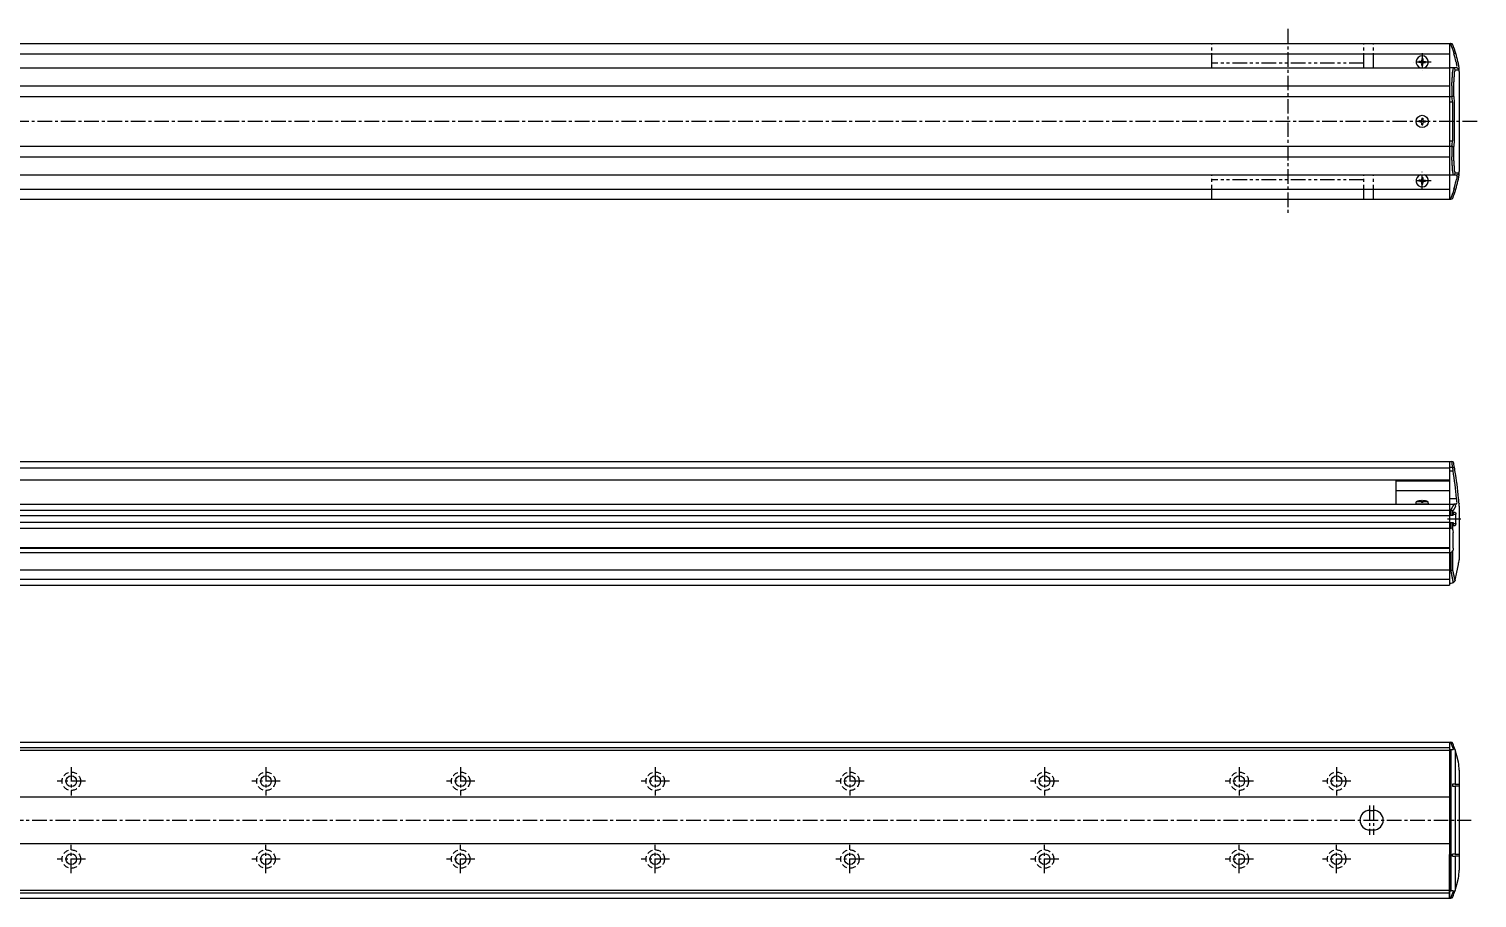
# Model space of a CAD drawing. Extents: x -463 to 983, y 41 to 537.
# Drawn here: x 239 to 983, y 90 to 537 of the extents above; entities that cross this region are included whole.
import ezdxf

# ---------------------------------------------------------------- set-up
doc = ezdxf.new("R2010")
doc.units = 0
for name, pattern in [('CENTER', [12, 7.5, -1.5, 1.5, -1.5]), ('DASHED', [4.5, 3, -1.5]), ('PHANTOM', [15, 7.5, -1.5, 1.5, -1.5, 1.5, -1.5])]:
    doc.linetypes.add(name, pattern=pattern)
doc.layers.get('0').update_dxf_attribs({"linetype": 'CONTINUOUS'})
doc.layers.add('CENTER', color=1, linetype='CENTER')

# ---------------------------------------------------------------- blocks, each defined once
blk = doc.blocks.new('DTL0004')
at = {"color": 0, "linetype": 'CONTINUOUS'}
for p, q in [((-3.15, 0), (-3.04, 1.3)), ((3.15, 0), (-3.15, 0)), ((-0.4, 1.3), (-3.04, 1.3)), ((-0.4, 1.89), (-0.4, 0.9)), ((0.4, 0.9), (-0.4, 0.9)), ((0.4, 1.89), (0.4, 0.9)), ((3.04, 1.3), (0.4, 1.3)), ((3.15, 0), (3.04, 1.3))]:
    blk.add_line(p, q, dxfattribs=at)
for start, end in [(92.87228, 112.35653), (67.64347, 87.12772)]:
    blk.add_arc((0, -6.08), 7.98, start, end, dxfattribs=at)
at = {"color": 0}
blk.add_point((0, 0), dxfattribs=at)
blk.add_point((0, 0), dxfattribs=at)

msp = doc.modelspace()

# ---------------------------------------------------------------- linework, layer by layer
at = {"color": 7, "linetype": 'CONTINUOUS'}
for p, q in [((-263.52, 529.44), (968.48, 529.44)), ((968.48, 529.44), (968.48, 449.44)), ((968.48, 529.44), (969.07, 529.44)), ((969.26, 529.44), (969.07, 529.44)), ((-25.52, 524.24), (968.48, 524.24)), ((954.23, 521.69), (954.23, 520.93)), ((954.23, 521.69), (954.73, 521.69)), ((954.73, 521.69), (954.73, 520.93)), ((970.87, 524.26), (970.73, 524.24)), ((-263.52, 516.94), (968.48, 516.94)), ((-25.52, 516.94), (968.48, 516.94)), ((952.73, 520.19), (952.73, 519.69)), ((953.48, 520.19), (952.73, 520.19)), ((953.48, 519.69), (952.73, 519.69)), ((954.23, 518.19), (954.23, 518.94)), ((954.23, 518.19), (954.73, 518.19)), ((954.73, 518.19), (954.73, 518.94)), ((955.48, 520.19), (956.23, 520.19)), ((955.48, 519.69), (956.23, 519.69)), ((956.23, 520.19), (956.23, 519.69)), ((972.15, 516.94), (968.48, 516.94)), ((971.32, 515.94), (973.15, 515.94)), ((971.87, 519.94), (972.08, 519.2)), ((973.06, 519.16), (972.85, 520.16)), ((973.39, 517.05), (973.38, 517.06)), ((973.48, 515.09), (973.48, 463.79)), ((-263.52, 507.71), (968.48, 507.71)), ((969.66, 507.69), (969.67, 507.69)), ((969.67, 507.69), (969.67, 502.19)), ((970.66, 502.78), (970.66, 507.51)), ((-263.52, 502.17), (968.48, 502.17)), ((968.48, 502.19), (969.56, 502.19)), ((968.48, 499.44), (970, 499.44)), ((969.67, 502.19), (969.56, 502.19)), ((970, 499.44), (970, 479.44)), ((970.98, 479.44), (970.98, 499.44)), ((954.23, 491.19), (954.23, 490.43)), ((954.23, 491.19), (954.73, 491.19)), ((954.73, 491.19), (954.73, 490.43)), ((952.73, 489.69), (952.73, 489.19)), ((953.48, 489.69), (952.73, 489.69)), ((953.48, 489.19), (952.73, 489.19)), ((954.23, 487.69), (954.23, 488.44)), ((954.23, 487.69), (954.73, 487.69)), ((954.73, 487.69), (954.73, 488.44)), ((955.48, 489.69), (956.23, 489.69)), ((955.48, 489.19), (956.23, 489.19)), ((956.23, 489.69), (956.23, 489.19)), ((-263.52, 476.7), (968.48, 476.7)), ((968.48, 479.44), (970, 479.44)), ((968.48, 476.69), (969.56, 476.69)), ((969.56, 476.69), (969.67, 476.68)), ((969.67, 476.68), (969.67, 471.19)), ((-263.52, 471.17), (968.48, 471.17)), ((969.67, 471.19), (969.66, 471.19)), ((970.66, 471.36), (970.66, 476.1)), ((-261.52, 461.94), (970.48, 461.94)), ((-25.52, 461.94), (968.48, 461.94)), ((968.48, 461.94), (972.15, 461.94)), ((973.15, 462.94), (971.32, 462.94)), ((973.38, 461.81), (973.39, 461.82)), ((-25.52, 454.64), (968.48, 454.64)), ((952.73, 459.19), (952.73, 458.69)), ((953.48, 459.19), (952.73, 459.19)), ((953.48, 458.69), (952.73, 458.69)), ((954.23, 460.69), (954.23, 459.93)), ((954.23, 460.69), (954.73, 460.69)), ((954.23, 457.19), (954.23, 457.94)), ((954.23, 457.19), (954.73, 457.19)), ((954.73, 460.69), (954.73, 459.93)), ((954.73, 457.19), (954.73, 457.94)), ((955.48, 459.19), (956.23, 459.19)), ((955.48, 458.69), (956.23, 458.69)), ((956.23, 459.19), (956.23, 458.69)), ((970.87, 454.61), (970.73, 454.63)), ((971.87, 458.94), (972.08, 459.67)), ((972.85, 458.72), (973.06, 459.71)), ((-263.52, 449.44), (968.48, 449.44)), ((968.48, 449.44), (969.07, 449.44)), ((969.07, 449.44), (969.26, 449.44)), ((-25.52, 314.76), (968.48, 314.76)), ((968.48, 314.76), (968.48, 252.26)), ((968.48, 314.76), (968.48, 305.26)), ((968.48, 314.76), (969.66, 314.76)), ((968.48, 314.76), (968.48, 305.26)), ((969.67, 314.76), (969.66, 314.76)), ((-25.52, 311.4), (968.48, 311.4)), ((-25.52, 305.26), (968.48, 305.26)), ((940.98, 305.26), (940.98, 292.76)), ((968.48, 311.87), (970.18, 311.87)), ((968.48, 309.99), (970.33, 309.99)), ((940.98, 304.79), (968.48, 304.79)), ((940.98, 299.8), (968.48, 299.8)), ((-263.52, 292.76), (968.48, 292.76)), ((968.48, 295.76), (972.15, 295.76)), ((968.48, 292.76), (970.73, 292.76)), ((968.48, 292.76), (968.48, 251.26)), ((971.87, 292.76), (970.73, 292.76)), ((970.73, 292.76), (970.87, 292.75)), ((972.08, 292.85), (971.87, 292.76)), ((973.38, 293.08), (973.39, 293.06)), ((973.48, 291.76), (973.48, 264.26)), ((-263.52, 289.76), (968.48, 289.76)), ((-263.52, 287.01), (968.48, 287.01)), ((-263.52, 283.51), (968.48, 283.51)), ((968.48, 289.76), (969.07, 289.76)), ((968.48, 287.16), (970.45, 287.16)), ((968.48, 283.36), (970.45, 283.36)), ((969.07, 289.76), (969.26, 289.74)), ((969.26, 289.74), (969.26, 287.16)), ((969.26, 283.36), (969.26, 280.49)), ((970.2, 287.16), (970.2, 289.18)), ((970.2, 279.69), (970.2, 283.36)), ((971.4, 288.61), (970.45, 288.61)), ((970.45, 288.61), (970.45, 287.16)), ((970.45, 287.61), (971.71, 287.61)), ((970.45, 283.36), (970.45, 281.91)), ((970.45, 282.91), (971.71, 282.91)), ((971.71, 282.91), (971.71, 287.61)), ((-263.52, 280.49), (968.48, 280.49)), ((968.48, 280.49), (969.26, 280.49)), ((970.34, 270.26), (970.34, 278.26)), ((970.45, 281.91), (971.4, 281.91)), ((-263.52, 270.56), (968.48, 270.56)), ((-263.52, 270.26), (968.48, 270.26)), ((-263.52, 268.02), (968.48, 268.02)), ((968.48, 268.02), (969.26, 268.02)), ((969.26, 268.02), (969.26, 258.76)), ((970.2, 259.03), (970.2, 268.83)), ((-263.52, 259.03), (968.48, 259.03)), ((-263.52, 254.26), (968.48, 254.26)), ((968.48, 258.76), (969.21, 258.76)), ((969.26, 258.76), (969.21, 258.76)), ((971.37, 253.79), (971.33, 253.65)), ((-263.52, 251.26), (968.48, 251.26)), ((968.48, 252.26), (969.43, 252.26)), ((-263.52, 170.47), (968.48, 170.47)), ((-263.52, 167.87), (968.48, 167.87)), ((-263.52, 166.47), (968.48, 166.47)), ((968.48, 170.47), (968.48, 90.47)), ((968.48, 170.47), (968.48, 148.02)), ((968.48, 170.47), (969.21, 170.47)), ((968.48, 166.72), (969.43, 166.72)), ((969.21, 170.47), (969.26, 170.47)), ((969.43, 94.23), (969.43, 166.72)), ((971.33, 166.68), (971.37, 166.56)), ((971.37, 166.56), (971.37, 148.97)), ((968.93, 148.97), (968.48, 148.97)), ((968.93, 148.97), (968.93, 111.97)), ((971.37, 148.97), (969.98, 148.97)), ((969.98, 148.97), (969.98, 147.97)), ((971.37, 148.97), (973.31, 148.97)), ((973.31, 148.97), (973.48, 148.92)), ((973.48, 156.12), (973.48, 104.82)), ((-263.52, 142.47), (968.48, 142.47)), ((968.48, 148.02), (968.93, 148.02)), ((969.98, 147.97), (971.37, 147.97)), ((971.37, 147.97), (971.37, 112.97)), ((973.31, 147.97), (971.37, 147.97)), ((973.48, 147.91), (973.31, 147.97)), ((927.48, 135.47), (929.48, 135.47)), ((927.48, 125.47), (929.48, 125.47)), ((-263.52, 118.47), (968.48, 118.47)), ((968.93, 112.93), (968.48, 112.92)), ((968.48, 90.47), (968.48, 112.92)), ((968.93, 111.97), (968.48, 111.97)), ((971.37, 112.97), (969.98, 112.97)), ((969.98, 111.97), (969.98, 112.97)), ((969.98, 111.97), (971.37, 111.97)), ((971.37, 112.97), (973.31, 112.97)), ((971.37, 111.97), (971.37, 94.39)), ((973.31, 111.97), (971.37, 111.97)), ((973.31, 112.97), (973.48, 113.04)), ((973.48, 112.03), (973.31, 111.97)), ((-263.52, 94.47), (968.48, 94.47)), ((-263.52, 93.07), (968.48, 93.07)), ((-263.52, 90.47), (968.48, 90.47)), ((968.48, 94.23), (969.43, 94.23)), ((968.48, 90.47), (969.21, 90.47)), ((969.26, 90.47), (969.21, 90.47)), ((971.37, 94.39), (971.33, 94.27))]:
    msp.add_line(p, q, dxfattribs=at)
at = {"color": 3, "linetype": 'PHANTOM'}
for p, q in [((846.48, 516.94), (846.48, 529.44)), ((924.48, 516.94), (924.48, 529.44)), ((929.48, 516.94), (929.48, 529.44)), ((924.48, 519.44), (846.48, 519.44)), ((846.48, 449.44), (846.48, 461.94)), ((924.48, 449.44), (924.48, 461.94)), ((929.48, 449.44), (929.48, 461.94)), ((924.48, 459.44), (846.48, 459.44))]:
    msp.add_line(p, q, dxfattribs=at)
at = {"color": 7, "linetype": 'CONTINUOUS'}
for points in [[(971.77, 524.26), (971.77, 524.26), (971.75, 524.28), (971.65, 524.34), (971.45, 524.35), (971.18, 524.32), (970.87, 524.26)], [(972.39, 517.74), (972.29, 518.3), (972.08, 519.2)], [(971.77, 454.61), (971.77, 454.61), (971.75, 454.59), (971.65, 454.53), (971.45, 454.52), (971.18, 454.55), (970.87, 454.61)], [(972.39, 461.13), (972.29, 460.57), (972.08, 459.67)], [(970.33, 309.99), (970.3, 310.42), (970.25, 311.04), (970.2, 311.54), (970.18, 311.87)], [(972.08, 292.85), (972.29, 293.25), (972.39, 293.71)], [(971.4, 288.61), (971.41, 288.61), (971.51, 288.54), (971.6, 288.37), (971.67, 288.13), (971.71, 287.83), (971.71, 287.61)], [(971.71, 282.91), (971.71, 282.81), (971.68, 282.49), (971.62, 282.2), (971.53, 282), (971.42, 281.91), (971.4, 281.91)], [(970.2, 279.69), (970.28, 279.2), (970.34, 278.26)], [(970.34, 270.26), (970.32, 269.71), (970.2, 268.83)], [(971.37, 253.79), (972.29, 257.88), (973.06, 261.84)], [(971.33, 166.68), (971.28, 166.78), (971.14, 166.91), (970.88, 166.97), (970.49, 166.9)], [(973.06, 160.2), (972.29, 163.47), (971.37, 166.56)], [(971.37, 94.39), (972.29, 97.48), (973.06, 100.75)], [(970.49, 94.05), (970.7, 93.99), (971, 93.99), (971.23, 94.1), (971.33, 94.27)]]:
    msp.add_lwpolyline(points, dxfattribs=at)
for points in [[(969.66, 507.68, 0), (969.67, 507.75, 0), (969.67, 507.81, 0), (969.68, 507.87, 0), (969.68, 507.93, 0), (969.68, 507.99, 0), (969.69, 508.06, 0), (969.69, 508.12, 0), (969.7, 508.18, 0), (969.7, 508.24, 0), (969.7, 508.3, 0), (969.71, 508.37, 0), (969.71, 508.43, 0), (969.72, 508.49, 0), (969.72, 508.55, 0), (969.73, 508.61, 0), (969.73, 508.68, 0), (969.73, 508.74, 0), (969.74, 508.8, 0), (969.74, 508.86, 0), (969.75, 508.92, 0), (969.75, 508.99, 0), (969.75, 509.05, 0), (969.76, 509.11, 0), (969.76, 509.17, 0), (969.77, 509.23, 0), (969.77, 509.29, 0), (969.77, 509.36, 0), (969.78, 509.42, 0), (969.78, 509.48, 0), (969.79, 509.54, 0), (969.79, 509.6, 0), (969.8, 509.67, 0), (969.8, 509.73, 0), (969.8, 509.79, 0), (969.81, 509.85, 0), (969.81, 509.91, 0), (969.82, 509.98, 0), (969.82, 510.04, 0), (969.82, 510.1, 0), (969.83, 510.16, 0), (969.83, 510.22, 0), (969.84, 510.29, 0), (969.84, 510.35, 0), (969.84, 510.41, 0), (969.85, 510.47, 0), (969.85, 510.53, 0), (969.86, 510.6, 0), (969.86, 510.66, 0), (969.86, 510.72, 0), (969.87, 510.78, 0), (969.87, 510.84, 0), (969.88, 510.91, 0), (969.88, 510.97, 0), (969.88, 511.03, 0), (969.89, 511.09, 0), (969.89, 511.15, 0), (969.9, 511.22, 0), (969.9, 511.28, 0), (969.9, 511.34, 0), (969.91, 511.4, 0), (969.91, 511.46, 0), (969.92, 511.53, 0), (969.92, 511.59, 0), (969.92, 511.65, 0), (969.93, 511.71, 0), (969.93, 511.77, 0), (969.94, 511.84, 0), (969.94, 511.9, 0), (969.94, 511.96, 0), (969.95, 512.02, 0), (969.95, 512.08, 0), (969.96, 512.15, 0), (969.96, 512.21, 0), (969.96, 512.27, 0), (969.97, 512.33, 0), (969.97, 512.39, 0), (969.98, 512.46, 0), (969.98, 512.52, 0), (969.98, 512.58, 0), (969.99, 512.64, 0), (969.99, 512.7, 0), (970, 512.77, 0), (970, 512.83, 0), (970, 512.89, 0), (970.01, 512.95, 0), (970.01, 513.01, 0), (970.02, 513.08, 0), (970.02, 513.14, 0), (970.02, 513.2, 0), (970.03, 513.26, 0), (970.03, 513.32, 0), (970.04, 513.39, 0), (970.04, 513.45, 0), (970.04, 513.51, 0), (970.05, 513.57, 0), (970.05, 513.63, 0), (970.06, 513.7, 0), (970.06, 513.76, 0), (970.06, 513.82, 0), (970.07, 513.88, 0), (970.07, 513.94, 0), (970.07, 514.01, 0), (970.08, 514.07, 0), (970.08, 514.13, 0), (970.09, 514.19, 0), (970.09, 514.25, 0), (970.09, 514.32, 0), (970.1, 514.38, 0), (970.1, 514.44, 0), (970.11, 514.5, 0), (970.11, 514.56, 0), (970.11, 514.63, 0), (970.12, 514.69, 0), (970.12, 514.75, 0), (970.13, 514.81, 0), (970.13, 514.87, 0), (970.13, 514.94, 0), (970.14, 515, 0), (970.14, 515.06, 0), (970.14, 515.12, 0), (970.15, 515.18, 0), (970.15, 515.25, 0), (970.16, 515.31, 0), (970.16, 515.37, 0), (970.16, 515.43, 0), (970.17, 515.49, 0), (970.17, 515.56, 0), (970.18, 515.62, 0)], [(970.66, 507.51, 0), (970.66, 507.57, 0), (970.67, 507.63, 0), (970.67, 507.69, 0), (970.67, 507.75, 0), (970.68, 507.81, 0), (970.68, 507.87, 0), (970.69, 507.93, 0), (970.69, 507.99, 0), (970.69, 508.05, 0), (970.7, 508.11, 0), (970.7, 508.18, 0), (970.71, 508.24, 0), (970.71, 508.3, 0), (970.72, 508.36, 0), (970.72, 508.42, 0), (970.72, 508.48, 0), (970.73, 508.54, 0), (970.73, 508.6, 0), (970.74, 508.66, 0), (970.74, 508.72, 0), (970.74, 508.78, 0), (970.75, 508.84, 0), (970.75, 508.9, 0), (970.76, 508.96, 0), (970.76, 509.02, 0), (970.76, 509.08, 0), (970.77, 509.15, 0), (970.77, 509.21, 0), (970.78, 509.27, 0), (970.78, 509.33, 0), (970.78, 509.39, 0), (970.79, 509.45, 0), (970.79, 509.51, 0), (970.8, 509.57, 0), (970.8, 509.63, 0), (970.8, 509.69, 0), (970.81, 509.75, 0), (970.81, 509.81, 0), (970.82, 509.87, 0), (970.82, 509.93, 0), (970.82, 509.99, 0), (970.83, 510.06, 0), (970.83, 510.12, 0), (970.84, 510.18, 0), (970.84, 510.24, 0), (970.84, 510.3, 0), (970.85, 510.36, 0), (970.85, 510.42, 0), (970.86, 510.48, 0), (970.86, 510.54, 0), (970.86, 510.6, 0), (970.87, 510.66, 0), (970.87, 510.72, 0), (970.88, 510.78, 0), (970.88, 510.84, 0), (970.88, 510.9, 0), (970.89, 510.97, 0), (970.89, 511.03, 0), (970.9, 511.09, 0), (970.9, 511.15, 0), (970.9, 511.21, 0), (970.91, 511.27, 0), (970.91, 511.33, 0), (970.91, 511.39, 0), (970.92, 511.45, 0), (970.92, 511.51, 0), (970.93, 511.57, 0), (970.93, 511.63, 0), (970.93, 511.69, 0), (970.94, 511.75, 0), (970.94, 511.82, 0), (970.95, 511.88, 0), (970.95, 511.94, 0), (970.95, 512, 0), (970.96, 512.06, 0), (970.96, 512.12, 0), (970.97, 512.18, 0), (970.97, 512.24, 0), (970.97, 512.3, 0), (970.98, 512.36, 0), (970.98, 512.42, 0), (970.99, 512.48, 0), (970.99, 512.54, 0), (970.99, 512.6, 0), (971, 512.67, 0), (971, 512.73, 0), (971, 512.79, 0), (971.01, 512.85, 0), (971.01, 512.91, 0), (971.02, 512.97, 0), (971.02, 513.03, 0), (971.02, 513.09, 0), (971.03, 513.15, 0), (971.03, 513.21, 0), (971.04, 513.27, 0), (971.04, 513.33, 0), (971.04, 513.39, 0), (971.05, 513.45, 0), (971.05, 513.52, 0), (971.05, 513.58, 0), (971.06, 513.64, 0), (971.06, 513.7, 0), (971.07, 513.76, 0), (971.07, 513.82, 0), (971.07, 513.88, 0), (971.08, 513.94, 0), (971.08, 514, 0), (971.09, 514.06, 0), (971.09, 514.12, 0), (971.09, 514.18, 0), (971.1, 514.24, 0), (971.1, 514.3, 0), (971.1, 514.37, 0), (971.11, 514.43, 0), (971.11, 514.49, 0), (971.12, 514.55, 0), (971.12, 514.61, 0), (971.12, 514.67, 0), (971.13, 514.73, 0), (971.13, 514.79, 0), (971.13, 514.85, 0), (971.14, 514.91, 0), (971.14, 514.97, 0), (971.15, 515.03, 0), (971.15, 515.09, 0), (971.15, 515.16, 0), (971.16, 515.22, 0), (971.16, 515.28, 0)], [(970.18, 463.25, 0), (970.17, 463.31, 0), (970.17, 463.38, 0), (970.16, 463.44, 0), (970.16, 463.5, 0), (970.16, 463.56, 0), (970.15, 463.62, 0), (970.15, 463.69, 0), (970.14, 463.75, 0), (970.14, 463.81, 0), (970.14, 463.87, 0), (970.13, 463.93, 0), (970.13, 464, 0), (970.13, 464.06, 0), (970.12, 464.12, 0), (970.12, 464.18, 0), (970.11, 464.24, 0), (970.11, 464.31, 0), (970.11, 464.37, 0), (970.1, 464.43, 0), (970.1, 464.49, 0), (970.09, 464.55, 0), (970.09, 464.62, 0), (970.09, 464.68, 0), (970.08, 464.74, 0), (970.08, 464.8, 0), (970.07, 464.86, 0), (970.07, 464.93, 0), (970.07, 464.99, 0), (970.06, 465.05, 0), (970.06, 465.11, 0), (970.06, 465.17, 0), (970.05, 465.24, 0), (970.05, 465.3, 0), (970.04, 465.36, 0), (970.04, 465.42, 0), (970.04, 465.48, 0), (970.03, 465.55, 0), (970.03, 465.61, 0), (970.02, 465.67, 0), (970.02, 465.73, 0), (970.02, 465.79, 0), (970.01, 465.86, 0), (970.01, 465.92, 0), (970, 465.98, 0), (970, 466.04, 0), (970, 466.1, 0), (969.99, 466.17, 0), (969.99, 466.23, 0), (969.98, 466.29, 0), (969.98, 466.35, 0), (969.98, 466.41, 0), (969.97, 466.48, 0), (969.97, 466.54, 0), (969.96, 466.6, 0), (969.96, 466.66, 0), (969.96, 466.72, 0), (969.95, 466.79, 0), (969.95, 466.85, 0), (969.94, 466.91, 0), (969.94, 466.97, 0), (969.94, 467.03, 0), (969.93, 467.1, 0), (969.93, 467.16, 0), (969.92, 467.22, 0), (969.92, 467.28, 0), (969.92, 467.34, 0), (969.91, 467.41, 0), (969.91, 467.47, 0), (969.9, 467.53, 0), (969.9, 467.59, 0), (969.9, 467.65, 0), (969.89, 467.72, 0), (969.89, 467.78, 0), (969.88, 467.84, 0), (969.88, 467.9, 0), (969.88, 467.96, 0), (969.87, 468.03, 0), (969.87, 468.09, 0), (969.86, 468.15, 0), (969.86, 468.21, 0), (969.86, 468.27, 0), (969.85, 468.34, 0), (969.85, 468.4, 0), (969.84, 468.46, 0), (969.84, 468.52, 0), (969.84, 468.58, 0), (969.83, 468.65, 0), (969.83, 468.71, 0), (969.82, 468.77, 0), (969.82, 468.83, 0), (969.82, 468.89, 0), (969.81, 468.96, 0), (969.81, 469.02, 0), (969.8, 469.08, 0), (969.8, 469.14, 0), (969.8, 469.2, 0), (969.79, 469.27, 0), (969.79, 469.33, 0), (969.78, 469.39, 0), (969.78, 469.45, 0), (969.77, 469.51, 0), (969.77, 469.58, 0), (969.77, 469.64, 0), (969.76, 469.7, 0), (969.76, 469.76, 0), (969.75, 469.82, 0), (969.75, 469.88, 0), (969.75, 469.95, 0), (969.74, 470.01, 0), (969.74, 470.07, 0), (969.73, 470.13, 0), (969.73, 470.19, 0), (969.73, 470.26, 0), (969.72, 470.32, 0), (969.72, 470.38, 0), (969.71, 470.44, 0), (969.71, 470.5, 0), (969.7, 470.57, 0), (969.7, 470.63, 0), (969.7, 470.69, 0), (969.69, 470.75, 0), (969.69, 470.81, 0), (969.68, 470.88, 0), (969.68, 470.94, 0), (969.68, 471, 0), (969.67, 471.06, 0), (969.67, 471.12, 0), (969.66, 471.18, 0)], [(971.16, 463.59, 0), (971.16, 463.65, 0), (971.15, 463.71, 0), (971.15, 463.78, 0), (971.15, 463.84, 0), (971.14, 463.9, 0), (971.14, 463.96, 0), (971.13, 464.02, 0), (971.13, 464.08, 0), (971.13, 464.14, 0), (971.12, 464.2, 0), (971.12, 464.26, 0), (971.12, 464.32, 0), (971.11, 464.38, 0), (971.11, 464.44, 0), (971.1, 464.5, 0), (971.1, 464.57, 0), (971.1, 464.63, 0), (971.09, 464.69, 0), (971.09, 464.75, 0), (971.09, 464.81, 0), (971.08, 464.87, 0), (971.08, 464.93, 0), (971.07, 464.99, 0), (971.07, 465.05, 0), (971.07, 465.11, 0), (971.06, 465.17, 0), (971.06, 465.23, 0), (971.05, 465.29, 0), (971.05, 465.35, 0), (971.05, 465.42, 0), (971.04, 465.48, 0), (971.04, 465.54, 0), (971.04, 465.6, 0), (971.03, 465.66, 0), (971.03, 465.72, 0), (971.02, 465.78, 0), (971.02, 465.84, 0), (971.02, 465.9, 0), (971.01, 465.96, 0), (971.01, 466.02, 0), (971, 466.08, 0), (971, 466.14, 0), (971, 466.2, 0), (970.99, 466.27, 0), (970.99, 466.33, 0), (970.99, 466.39, 0), (970.98, 466.45, 0), (970.98, 466.51, 0), (970.97, 466.57, 0), (970.97, 466.63, 0), (970.97, 466.69, 0), (970.96, 466.75, 0), (970.96, 466.81, 0), (970.95, 466.87, 0), (970.95, 466.93, 0), (970.95, 466.99, 0), (970.94, 467.05, 0), (970.94, 467.12, 0), (970.93, 467.18, 0), (970.93, 467.24, 0), (970.93, 467.3, 0), (970.92, 467.36, 0), (970.92, 467.42, 0), (970.91, 467.48, 0), (970.91, 467.54, 0), (970.91, 467.6, 0), (970.9, 467.66, 0), (970.9, 467.72, 0), (970.9, 467.78, 0), (970.89, 467.84, 0), (970.89, 467.9, 0), (970.88, 467.97, 0), (970.88, 468.03, 0), (970.88, 468.09, 0), (970.87, 468.15, 0), (970.87, 468.21, 0), (970.86, 468.27, 0), (970.86, 468.33, 0), (970.86, 468.39, 0), (970.85, 468.45, 0), (970.85, 468.51, 0), (970.84, 468.57, 0), (970.84, 468.63, 0), (970.84, 468.69, 0), (970.83, 468.75, 0), (970.83, 468.81, 0), (970.82, 468.88, 0), (970.82, 468.94, 0), (970.82, 469, 0), (970.81, 469.06, 0), (970.81, 469.12, 0), (970.8, 469.18, 0), (970.8, 469.24, 0), (970.8, 469.3, 0), (970.79, 469.36, 0), (970.79, 469.42, 0), (970.78, 469.48, 0), (970.78, 469.54, 0), (970.78, 469.6, 0), (970.77, 469.66, 0), (970.77, 469.72, 0), (970.76, 469.78, 0), (970.76, 469.85, 0), (970.76, 469.91, 0), (970.75, 469.97, 0), (970.75, 470.03, 0), (970.74, 470.09, 0), (970.74, 470.15, 0), (970.74, 470.21, 0), (970.73, 470.27, 0), (970.73, 470.33, 0), (970.72, 470.39, 0), (970.72, 470.45, 0), (970.72, 470.51, 0), (970.71, 470.57, 0), (970.71, 470.63, 0), (970.7, 470.69, 0), (970.7, 470.76, 0), (970.69, 470.82, 0), (970.69, 470.88, 0), (970.69, 470.94, 0), (970.68, 471, 0), (970.68, 471.06, 0), (970.67, 471.12, 0), (970.67, 471.18, 0), (970.67, 471.24, 0), (970.66, 471.3, 0), (970.66, 471.36, 0)], [(969.07, 289.76, 0), (969.08, 289.78, 0), (969.1, 289.8, 0), (969.11, 289.83, 0), (969.13, 289.85, 0), (969.15, 289.87, 0), (969.16, 289.9, 0), (969.18, 289.92, 0), (969.19, 289.94, 0), (969.21, 289.96, 0), (969.22, 289.99, 0), (969.24, 290.01, 0), (969.26, 290.03, 0), (969.27, 290.06, 0), (969.29, 290.08, 0), (969.3, 290.1, 0), (969.32, 290.13, 0), (969.33, 290.15, 0), (969.35, 290.17, 0), (969.36, 290.19, 0), (969.38, 290.22, 0), (969.4, 290.24, 0), (969.41, 290.26, 0), (969.43, 290.29, 0), (969.44, 290.31, 0), (969.46, 290.33, 0), (969.47, 290.36, 0), (969.49, 290.38, 0), (969.5, 290.4, 0), (969.52, 290.43, 0), (969.53, 290.45, 0), (969.55, 290.47, 0), (969.56, 290.5, 0), (969.58, 290.52, 0), (969.59, 290.54, 0), (969.61, 290.57, 0), (969.62, 290.59, 0), (969.64, 290.61, 0), (969.65, 290.63, 0), (969.67, 290.66, 0), (969.68, 290.68, 0), (969.7, 290.7, 0), (969.71, 290.73, 0), (969.73, 290.75, 0), (969.74, 290.77, 0), (969.76, 290.8, 0), (969.77, 290.82, 0), (969.79, 290.84, 0), (969.8, 290.87, 0), (969.81, 290.89, 0), (969.83, 290.91, 0), (969.84, 290.94, 0), (969.86, 290.96, 0), (969.87, 290.98, 0), (969.89, 291.01, 0), (969.9, 291.03, 0), (969.92, 291.05, 0), (969.93, 291.08, 0), (969.94, 291.1, 0), (969.96, 291.12, 0), (969.97, 291.15, 0), (969.99, 291.17, 0), (970, 291.19, 0), (970.02, 291.22, 0), (970.03, 291.24, 0), (970.04, 291.26, 0), (970.06, 291.29, 0), (970.07, 291.31, 0), (970.09, 291.33, 0), (970.1, 291.36, 0), (970.11, 291.38, 0), (970.13, 291.4, 0), (970.14, 291.43, 0), (970.16, 291.45, 0), (970.17, 291.47, 0), (970.18, 291.5, 0), (970.2, 291.52, 0), (970.21, 291.54, 0), (970.22, 291.57, 0), (970.24, 291.59, 0), (970.25, 291.61, 0), (970.27, 291.64, 0), (970.28, 291.66, 0), (970.29, 291.69, 0), (970.31, 291.71, 0), (970.32, 291.73, 0), (970.33, 291.76, 0), (970.35, 291.78, 0), (970.36, 291.8, 0), (970.37, 291.83, 0), (970.39, 291.85, 0), (970.4, 291.87, 0), (970.41, 291.9, 0), (970.43, 291.92, 0), (970.44, 291.94, 0), (970.45, 291.97, 0), (970.47, 291.99, 0), (970.48, 292.01, 0), (970.49, 292.04, 0), (970.51, 292.06, 0), (970.52, 292.08, 0), (970.53, 292.11, 0), (970.54, 292.13, 0), (970.56, 292.16, 0), (970.57, 292.18, 0), (970.58, 292.2, 0), (970.6, 292.23, 0), (970.61, 292.25, 0), (970.62, 292.27, 0), (970.64, 292.3, 0), (970.65, 292.32, 0), (970.66, 292.34, 0), (970.67, 292.37, 0), (970.69, 292.39, 0), (970.7, 292.42, 0), (970.71, 292.44, 0), (970.72, 292.46, 0), (970.74, 292.49, 0), (970.75, 292.51, 0), (970.76, 292.53, 0), (970.77, 292.56, 0), (970.79, 292.58, 0), (970.8, 292.6, 0), (970.81, 292.63, 0), (970.82, 292.65, 0), (970.84, 292.68, 0), (970.85, 292.7, 0), (970.86, 292.72, 0), (970.87, 292.75, 0)], [(970.2, 289.18, 0), (970.21, 289.2, 0), (970.22, 289.22, 0), (970.24, 289.24, 0), (970.25, 289.26, 0), (970.26, 289.28, 0), (970.28, 289.3, 0), (970.29, 289.32, 0), (970.3, 289.34, 0), (970.32, 289.36, 0), (970.33, 289.38, 0), (970.35, 289.4, 0), (970.36, 289.42, 0), (970.37, 289.44, 0), (970.39, 289.46, 0), (970.4, 289.48, 0), (970.41, 289.5, 0), (970.43, 289.52, 0), (970.44, 289.54, 0), (970.45, 289.56, 0), (970.47, 289.58, 0), (970.48, 289.6, 0), (970.49, 289.62, 0), (970.5, 289.64, 0), (970.52, 289.66, 0), (970.53, 289.68, 0), (970.54, 289.7, 0), (970.56, 289.72, 0), (970.57, 289.74, 0), (970.58, 289.76, 0), (970.6, 289.78, 0), (970.61, 289.8, 0), (970.62, 289.82, 0), (970.64, 289.84, 0), (970.65, 289.86, 0), (970.66, 289.88, 0), (970.67, 289.9, 0), (970.69, 289.92, 0), (970.7, 289.94, 0), (970.71, 289.96, 0), (970.73, 289.98, 0), (970.74, 290, 0), (970.75, 290.02, 0), (970.76, 290.04, 0), (970.78, 290.06, 0), (970.79, 290.08, 0), (970.8, 290.1, 0), (970.81, 290.12, 0), (970.83, 290.14, 0), (970.84, 290.16, 0), (970.85, 290.18, 0), (970.87, 290.2, 0), (970.88, 290.22, 0), (970.89, 290.24, 0), (970.9, 290.26, 0), (970.92, 290.28, 0), (970.93, 290.3, 0), (970.94, 290.32, 0), (970.95, 290.34, 0), (970.96, 290.36, 0), (970.98, 290.38, 0), (970.99, 290.4, 0), (971, 290.42, 0), (971.01, 290.44, 0), (971.03, 290.46, 0), (971.04, 290.48, 0), (971.05, 290.5, 0), (971.06, 290.52, 0), (971.08, 290.54, 0), (971.09, 290.56, 0), (971.1, 290.58, 0), (971.11, 290.6, 0), (971.12, 290.62, 0), (971.14, 290.64, 0), (971.15, 290.66, 0), (971.16, 290.68, 0), (971.17, 290.7, 0), (971.18, 290.72, 0), (971.2, 290.74, 0), (971.21, 290.76, 0), (971.22, 290.78, 0), (971.23, 290.8, 0), (971.24, 290.82, 0), (971.26, 290.84, 0), (971.27, 290.86, 0), (971.28, 290.88, 0), (971.29, 290.9, 0), (971.3, 290.92, 0), (971.31, 290.94, 0), (971.33, 290.96, 0), (971.34, 290.99, 0), (971.35, 291.01, 0), (971.36, 291.03, 0), (971.37, 291.05, 0), (971.38, 291.07, 0), (971.4, 291.09, 0), (971.41, 291.11, 0), (971.42, 291.13, 0), (971.43, 291.15, 0), (971.44, 291.17, 0), (971.45, 291.19, 0), (971.47, 291.21, 0), (971.48, 291.23, 0), (971.49, 291.25, 0), (971.5, 291.27, 0), (971.51, 291.29, 0), (971.52, 291.31, 0), (971.53, 291.33, 0), (971.54, 291.35, 0), (971.56, 291.37, 0), (971.57, 291.39, 0), (971.58, 291.41, 0), (971.59, 291.43, 0), (971.6, 291.45, 0), (971.61, 291.47, 0), (971.62, 291.49, 0), (971.63, 291.51, 0), (971.65, 291.53, 0), (971.66, 291.55, 0), (971.67, 291.57, 0), (971.68, 291.59, 0), (971.69, 291.61, 0), (971.7, 291.64, 0), (971.71, 291.66, 0), (971.72, 291.68, 0), (971.73, 291.7, 0), (971.74, 291.72, 0), (971.76, 291.74, 0), (971.77, 291.76, 0)], [(970.49, 252.56, 0), (970.48, 252.61, 0), (970.47, 252.66, 0), (970.46, 252.71, 0), (970.45, 252.76, 0), (970.44, 252.81, 0), (970.44, 252.86, 0), (970.43, 252.91, 0), (970.42, 252.96, 0), (970.41, 253, 0), (970.4, 253.05, 0), (970.39, 253.1, 0), (970.38, 253.15, 0), (970.37, 253.2, 0), (970.36, 253.25, 0), (970.35, 253.3, 0), (970.34, 253.35, 0), (970.33, 253.39, 0), (970.32, 253.44, 0), (970.32, 253.49, 0), (970.31, 253.54, 0), (970.3, 253.59, 0), (970.29, 253.64, 0), (970.28, 253.69, 0), (970.27, 253.74, 0), (970.26, 253.78, 0), (970.25, 253.83, 0), (970.24, 253.88, 0), (970.23, 253.93, 0), (970.22, 253.98, 0), (970.21, 254.03, 0), (970.2, 254.08, 0), (970.19, 254.13, 0), (970.18, 254.17, 0), (970.17, 254.22, 0), (970.16, 254.27, 0), (970.15, 254.32, 0), (970.14, 254.37, 0), (970.13, 254.42, 0), (970.13, 254.47, 0), (970.12, 254.51, 0), (970.11, 254.56, 0), (970.1, 254.61, 0), (970.09, 254.66, 0), (970.08, 254.71, 0), (970.07, 254.76, 0), (970.06, 254.81, 0), (970.05, 254.85, 0), (970.04, 254.9, 0), (970.03, 254.95, 0), (970.02, 255, 0), (970.01, 255.05, 0), (970, 255.1, 0), (969.99, 255.15, 0), (969.98, 255.19, 0), (969.97, 255.24, 0), (969.96, 255.29, 0), (969.95, 255.34, 0), (969.94, 255.39, 0), (969.93, 255.44, 0), (969.92, 255.48, 0), (969.91, 255.53, 0), (969.9, 255.58, 0), (969.89, 255.63, 0), (969.88, 255.68, 0), (969.87, 255.73, 0), (969.86, 255.78, 0), (969.85, 255.82, 0), (969.84, 255.87, 0), (969.83, 255.92, 0), (969.82, 255.97, 0), (969.81, 256.02, 0), (969.8, 256.07, 0), (969.79, 256.11, 0), (969.78, 256.16, 0), (969.77, 256.21, 0), (969.76, 256.26, 0), (969.75, 256.31, 0), (969.74, 256.36, 0), (969.73, 256.4, 0), (969.72, 256.45, 0), (969.71, 256.5, 0), (969.7, 256.55, 0), (969.69, 256.6, 0), (969.68, 256.64, 0), (969.67, 256.69, 0), (969.66, 256.74, 0), (969.65, 256.79, 0), (969.64, 256.84, 0), (969.63, 256.89, 0), (969.62, 256.93, 0), (969.61, 256.98, 0), (969.59, 257.03, 0), (969.58, 257.08, 0), (969.57, 257.13, 0), (969.56, 257.17, 0), (969.55, 257.22, 0), (969.54, 257.27, 0), (969.53, 257.32, 0), (969.52, 257.37, 0), (969.51, 257.42, 0), (969.5, 257.46, 0), (969.49, 257.51, 0), (969.48, 257.56, 0), (969.47, 257.61, 0), (969.46, 257.66, 0), (969.45, 257.7, 0), (969.44, 257.75, 0), (969.43, 257.8, 0), (969.42, 257.85, 0), (969.41, 257.9, 0), (969.4, 257.94, 0), (969.38, 257.99, 0), (969.37, 258.04, 0), (969.36, 258.09, 0), (969.35, 258.14, 0), (969.34, 258.18, 0), (969.33, 258.23, 0), (969.32, 258.28, 0), (969.31, 258.33, 0), (969.3, 258.37, 0), (969.29, 258.42, 0), (969.28, 258.47, 0), (969.27, 258.52, 0), (969.26, 258.57, 0), (969.24, 258.61, 0), (969.23, 258.66, 0), (969.22, 258.71, 0), (969.21, 258.76, 0)], [(971.33, 253.65, 0), (971.32, 253.69, 0), (971.31, 253.73, 0), (971.31, 253.78, 0), (971.3, 253.82, 0), (971.29, 253.86, 0), (971.28, 253.9, 0), (971.27, 253.94, 0), (971.27, 253.99, 0), (971.26, 254.03, 0), (971.25, 254.07, 0), (971.24, 254.11, 0), (971.23, 254.16, 0), (971.22, 254.2, 0), (971.22, 254.24, 0), (971.21, 254.28, 0), (971.2, 254.33, 0), (971.19, 254.37, 0), (971.18, 254.41, 0), (971.17, 254.45, 0), (971.17, 254.5, 0), (971.16, 254.54, 0), (971.15, 254.58, 0), (971.14, 254.62, 0), (971.13, 254.66, 0), (971.12, 254.71, 0), (971.11, 254.75, 0), (971.11, 254.79, 0), (971.1, 254.83, 0), (971.09, 254.88, 0), (971.08, 254.92, 0), (971.07, 254.96, 0), (971.06, 255, 0), (971.06, 255.04, 0), (971.05, 255.09, 0), (971.04, 255.13, 0), (971.03, 255.17, 0), (971.02, 255.21, 0), (971.01, 255.26, 0), (971, 255.3, 0), (971, 255.34, 0), (970.99, 255.38, 0), (970.98, 255.42, 0), (970.97, 255.47, 0), (970.96, 255.51, 0), (970.95, 255.55, 0), (970.94, 255.59, 0), (970.93, 255.63, 0), (970.93, 255.68, 0), (970.92, 255.72, 0), (970.91, 255.76, 0), (970.9, 255.8, 0), (970.89, 255.85, 0), (970.88, 255.89, 0), (970.87, 255.93, 0), (970.86, 255.97, 0), (970.86, 256.01, 0), (970.85, 256.06, 0), (970.84, 256.1, 0), (970.83, 256.14, 0), (970.82, 256.18, 0), (970.81, 256.22, 0), (970.8, 256.27, 0), (970.79, 256.31, 0), (970.79, 256.35, 0), (970.78, 256.39, 0), (970.77, 256.43, 0), (970.76, 256.48, 0), (970.75, 256.52, 0), (970.74, 256.56, 0), (970.73, 256.6, 0), (970.72, 256.64, 0), (970.71, 256.69, 0), (970.71, 256.73, 0), (970.7, 256.77, 0), (970.69, 256.81, 0), (970.68, 256.85, 0), (970.67, 256.9, 0), (970.66, 256.94, 0), (970.65, 256.98, 0), (970.64, 257.02, 0), (970.63, 257.06, 0), (970.62, 257.11, 0), (970.62, 257.15, 0), (970.61, 257.19, 0), (970.6, 257.23, 0), (970.59, 257.27, 0), (970.58, 257.31, 0), (970.57, 257.36, 0), (970.56, 257.4, 0), (970.55, 257.44, 0), (970.54, 257.48, 0), (970.53, 257.52, 0), (970.52, 257.57, 0), (970.51, 257.61, 0), (970.51, 257.65, 0), (970.5, 257.69, 0), (970.49, 257.73, 0), (970.48, 257.77, 0), (970.47, 257.82, 0), (970.46, 257.86, 0), (970.45, 257.9, 0), (970.44, 257.94, 0), (970.43, 257.98, 0), (970.42, 258.03, 0), (970.41, 258.07, 0), (970.4, 258.11, 0), (970.39, 258.15, 0), (970.39, 258.19, 0), (970.38, 258.23, 0), (970.37, 258.28, 0), (970.36, 258.32, 0), (970.35, 258.36, 0), (970.34, 258.4, 0), (970.33, 258.44, 0), (970.32, 258.48, 0), (970.31, 258.53, 0), (970.3, 258.57, 0), (970.29, 258.61, 0), (970.28, 258.65, 0), (970.27, 258.69, 0), (970.26, 258.73, 0), (970.25, 258.78, 0), (970.24, 258.82, 0), (970.23, 258.86, 0), (970.22, 258.9, 0), (970.22, 258.94, 0), (970.21, 258.98, 0), (970.2, 259.03, 0)], [(969.43, 166.72, 0), (969.43, 166.72, 0), (969.44, 166.72, 0), (969.45, 166.72, 0), (969.46, 166.72, 0), (969.47, 166.72, 0), (969.48, 166.72, 0), (969.49, 166.72, 0), (969.5, 166.72, 0), (969.5, 166.72, 0), (969.51, 166.72, 0), (969.52, 166.72, 0), (969.53, 166.72, 0), (969.54, 166.72, 0), (969.55, 166.72, 0), (969.56, 166.72, 0), (969.57, 166.72, 0), (969.57, 166.72, 0), (969.58, 166.72, 0), (969.59, 166.72, 0), (969.6, 166.72, 0), (969.61, 166.72, 0), (969.62, 166.72, 0), (969.63, 166.72, 0), (969.64, 166.73, 0), (969.64, 166.73, 0), (969.65, 166.73, 0), (969.66, 166.73, 0), (969.67, 166.73, 0), (969.68, 166.73, 0), (969.69, 166.73, 0), (969.7, 166.73, 0), (969.71, 166.73, 0), (969.71, 166.73, 0), (969.72, 166.73, 0), (969.73, 166.73, 0), (969.74, 166.73, 0), (969.75, 166.73, 0), (969.76, 166.73, 0), (969.77, 166.74, 0), (969.77, 166.74, 0), (969.78, 166.74, 0), (969.79, 166.74, 0), (969.8, 166.74, 0), (969.81, 166.74, 0), (969.82, 166.74, 0), (969.83, 166.74, 0), (969.84, 166.74, 0), (969.84, 166.74, 0), (969.85, 166.75, 0), (969.86, 166.75, 0), (969.87, 166.75, 0), (969.88, 166.75, 0), (969.89, 166.75, 0), (969.9, 166.75, 0), (969.9, 166.75, 0), (969.91, 166.75, 0), (969.92, 166.75, 0), (969.93, 166.76, 0), (969.94, 166.76, 0), (969.95, 166.76, 0), (969.95, 166.76, 0), (969.96, 166.76, 0), (969.97, 166.76, 0), (969.98, 166.76, 0), (969.99, 166.77, 0), (970, 166.77, 0), (970, 166.77, 0), (970.01, 166.77, 0), (970.02, 166.77, 0), (970.03, 166.77, 0), (970.04, 166.77, 0), (970.05, 166.78, 0), (970.06, 166.78, 0), (970.06, 166.78, 0), (970.07, 166.78, 0), (970.08, 166.78, 0), (970.09, 166.78, 0), (970.1, 166.79, 0), (970.1, 166.79, 0), (970.11, 166.79, 0), (970.12, 166.79, 0), (970.13, 166.79, 0), (970.14, 166.79, 0), (970.15, 166.8, 0), (970.15, 166.8, 0), (970.16, 166.8, 0), (970.17, 166.8, 0), (970.18, 166.8, 0), (970.19, 166.81, 0), (970.19, 166.81, 0), (970.2, 166.81, 0), (970.21, 166.81, 0), (970.22, 166.81, 0), (970.23, 166.82, 0), (970.23, 166.82, 0), (970.24, 166.82, 0), (970.25, 166.82, 0), (970.26, 166.82, 0), (970.27, 166.83, 0), (970.27, 166.83, 0), (970.28, 166.83, 0), (970.29, 166.83, 0), (970.3, 166.83, 0), (970.31, 166.84, 0), (970.31, 166.84, 0), (970.32, 166.84, 0), (970.33, 166.84, 0), (970.34, 166.85, 0), (970.35, 166.85, 0), (970.35, 166.85, 0), (970.36, 166.85, 0), (970.37, 166.86, 0), (970.38, 166.86, 0), (970.38, 166.86, 0), (970.39, 166.86, 0), (970.4, 166.86, 0), (970.41, 166.87, 0), (970.41, 166.87, 0), (970.42, 166.87, 0), (970.43, 166.87, 0), (970.44, 166.88, 0), (970.45, 166.88, 0), (970.45, 166.88, 0), (970.46, 166.89, 0), (970.47, 166.89, 0), (970.48, 166.89, 0), (970.48, 166.89, 0), (970.49, 166.9, 0)], [(970.49, 94.05, 0), (970.48, 94.05, 0), (970.48, 94.05, 0), (970.47, 94.06, 0), (970.46, 94.06, 0), (970.45, 94.06, 0), (970.45, 94.06, 0), (970.44, 94.07, 0), (970.43, 94.07, 0), (970.42, 94.07, 0), (970.41, 94.07, 0), (970.41, 94.08, 0), (970.4, 94.08, 0), (970.39, 94.08, 0), (970.38, 94.08, 0), (970.38, 94.09, 0), (970.37, 94.09, 0), (970.36, 94.09, 0), (970.35, 94.09, 0), (970.35, 94.1, 0), (970.34, 94.1, 0), (970.33, 94.1, 0), (970.32, 94.1, 0), (970.31, 94.1, 0), (970.31, 94.11, 0), (970.3, 94.11, 0), (970.29, 94.11, 0), (970.28, 94.11, 0), (970.27, 94.12, 0), (970.27, 94.12, 0), (970.26, 94.12, 0), (970.25, 94.12, 0), (970.24, 94.12, 0), (970.23, 94.13, 0), (970.23, 94.13, 0), (970.22, 94.13, 0), (970.21, 94.13, 0), (970.2, 94.13, 0), (970.19, 94.14, 0), (970.19, 94.14, 0), (970.18, 94.14, 0), (970.17, 94.14, 0), (970.16, 94.14, 0), (970.15, 94.15, 0), (970.15, 94.15, 0), (970.14, 94.15, 0), (970.13, 94.15, 0), (970.12, 94.15, 0), (970.11, 94.15, 0), (970.1, 94.16, 0), (970.1, 94.16, 0), (970.09, 94.16, 0), (970.08, 94.16, 0), (970.07, 94.16, 0), (970.06, 94.16, 0), (970.06, 94.17, 0), (970.05, 94.17, 0), (970.04, 94.17, 0), (970.03, 94.17, 0), (970.02, 94.17, 0), (970.01, 94.17, 0), (970, 94.17, 0), (970, 94.18, 0), (969.99, 94.18, 0), (969.98, 94.18, 0), (969.97, 94.18, 0), (969.96, 94.18, 0), (969.95, 94.18, 0), (969.95, 94.18, 0), (969.94, 94.19, 0), (969.93, 94.19, 0), (969.92, 94.19, 0), (969.91, 94.19, 0), (969.9, 94.19, 0), (969.9, 94.19, 0), (969.89, 94.19, 0), (969.88, 94.19, 0), (969.87, 94.2, 0), (969.86, 94.2, 0), (969.85, 94.2, 0), (969.84, 94.2, 0), (969.84, 94.2, 0), (969.83, 94.2, 0), (969.82, 94.2, 0), (969.81, 94.2, 0), (969.8, 94.2, 0), (969.79, 94.2, 0), (969.78, 94.21, 0), (969.77, 94.21, 0), (969.77, 94.21, 0), (969.76, 94.21, 0), (969.75, 94.21, 0), (969.74, 94.21, 0), (969.73, 94.21, 0), (969.72, 94.21, 0), (969.71, 94.21, 0), (969.71, 94.21, 0), (969.7, 94.21, 0), (969.69, 94.21, 0), (969.68, 94.22, 0), (969.67, 94.22, 0), (969.66, 94.22, 0), (969.65, 94.22, 0), (969.64, 94.22, 0), (969.64, 94.22, 0), (969.63, 94.22, 0), (969.62, 94.22, 0), (969.61, 94.22, 0), (969.6, 94.22, 0), (969.59, 94.22, 0), (969.58, 94.22, 0), (969.57, 94.22, 0), (969.57, 94.22, 0), (969.56, 94.22, 0), (969.55, 94.22, 0), (969.54, 94.22, 0), (969.53, 94.22, 0), (969.52, 94.22, 0), (969.51, 94.22, 0), (969.5, 94.22, 0), (969.5, 94.22, 0), (969.49, 94.22, 0), (969.48, 94.22, 0), (969.47, 94.22, 0), (969.46, 94.22, 0), (969.45, 94.22, 0), (969.44, 94.22, 0), (969.43, 94.22, 0), (969.43, 94.22, 0)]]:
    msp.add_polyline3d(points, dxfattribs=at)
for centre, radius in [((954.48, 489.44), 3.15), ((260.48, 150.47), 2.75), ((360.48, 150.47), 2.75), ((460.48, 150.47), 2.75), ((560.48, 150.47), 2.75), ((660.48, 150.47), 2.75), ((760.48, 150.47), 2.75), ((860.48, 150.47), 2.75), ((910.48, 150.47), 2.75), ((260.48, 110.47), 2.75), ((360.48, 110.47), 2.75), ((460.48, 110.47), 2.75), ((560.48, 110.47), 2.75), ((660.48, 110.47), 2.75), ((760.48, 110.47), 2.75), ((860.48, 110.47), 2.75), ((910.48, 110.47), 2.75)]:
    msp.add_circle(centre, radius, dxfattribs=at)
at = {"color": 3, "linetype": 'DASHED'}
for centre in [(260.48, 150.47), (360.48, 150.47), (460.48, 150.47), (560.48, 150.47), (660.48, 150.47), (760.48, 150.47), (860.48, 150.47), (910.48, 150.47), (260.48, 110.47), (360.48, 110.47), (460.48, 110.47), (560.48, 110.47), (660.48, 110.47), (760.48, 110.47), (860.48, 110.47), (910.48, 110.47)]:
    msp.add_circle(centre, 4.75, dxfattribs=at)
at = {"color": 7, "linetype": 'CONTINUOUS'}
for centre, radius, start, end in [((914.32, 507.44), 59, 16.56597, 21.89343), ((969.26, 528.44), 1, 21.37108, 90), ((914.32, 506.94), 60, 16.78278, 21.37108), ((954.48, 519.94), 3.15, 287.7528, 252.2472), ((953.48, 520.93), 0.748, 269.99996, 0), ((955.48, 520.93), 0.748, 179.99998, 270.00002), ((914.32, 506.94), 59, 12.72894, 17.05476), ((914.32, 506.94), 60, 12.72894, 16.78278), ((953.48, 518.94), 0.748, 0.00003, 90.00006), ((955.48, 518.94), 0.748, 90.00001, 180.00005), ((974.15, 515.81), 3.98, 163.61121, 182.76383), ((970.33, 515.94), 0.993, 359.61857, 89.61342), ((972.25, 515.36), 1.09, 148.4536, 184.54107), ((970.78, 517.76), 1.6, 328.87242, 359.13398), ((972.15, 515.94), 0.998, 359.88082, 89.88032), ((953.48, 515.09), 20, 5.67781, 11.75718), ((970.94, 516.98), 2.45, 334.63077, 1.55751), ((953.48, 515.09), 20, 0, 5.63916), ((963.72, 499.85), 6.3, 356.229, 21.77364), ((969.68, 503.3), 1.1, 269.52124, 331.92893), ((957.89, 499.85), 13.1, 358.20376, 12.92438), ((953.48, 490.43), 0.748, 269.99996, 0), ((953.48, 488.44), 0.748, 0.00003, 90.00006), ((955.48, 490.43), 0.748, 179.99998, 270.00002), ((955.48, 488.44), 0.748, 90.00001, 180.00005), ((963.82, 479.01), 6.19, 338.01187, 3.98549), ((969.68, 475.58), 1.1, 28.07107, 90.47876), ((957.24, 479.09), 13.75, 347.42327, 1.44859), ((954.48, 458.94), 3.15, 107.7528, 72.2472), ((973.33, 462.96), 3.17, 174.72944, 198.89552), ((970.33, 462.93), 0.993, 270.38658, 0.38143), ((972.05, 463.46), 0.898, 171.36519, 215.64015), ((972.15, 462.93), 0.998, 270.11968, 0.11918), ((970.78, 461.11), 1.6, 0.86602, 31.12758), ((953.48, 463.79), 20, 348.24282, 354.32219), ((971.27, 461.96), 2.12, 356.28426, 27.52745), ((953.48, 463.79), 20, 354.36084, 0), ((953.48, 459.93), 0.748, 269.99996, 0), ((953.48, 457.94), 0.748, 0.00003, 90.00006), ((955.48, 459.93), 0.748, 179.99998, 270.00002), ((955.48, 457.94), 0.748, 90.00001, 180.00005), ((914.32, 471.44), 59, 338.10657, 343.43403), ((914.32, 471.94), 60, 338.62892, 343.21722), ((914.32, 471.94), 59, 342.94524, 347.27106), ((914.32, 471.94), 60, 343.21722, 347.27106), ((969.26, 450.44), 1, 270, 338.62892), ((773.98, 278.56), 199, 9.63471, 10.47913), ((969.67, 313.76), 1, 10.46147, 90), ((773.98, 277.62), 200, 9.63471, 10.46147), ((970.22, 310.91), 0.959, 11.14735, 92.70404), ((773.98, 277.62), 199, 5.22816, 9.3604), ((773.98, 277.62), 200, 9.3604, 9.63471), ((773.98, 277.62), 200, 5.22816, 9.3604), ((970.69, 291.68), 1.08, 4.07077, 80.08202), ((860.14, 282.09), 112.85, 5.91191, 6.95625), ((773.98, 277.62), 200, 4.42733, 5.22816), ((773.98, 277.62), 200, 4.05227, 4.42733), ((969.05, 288.33), 1.42, 36.78392, 81.52427), ((969.28, 279.57), 0.923, 7.45849, 90.99882), ((969.28, 268.94), 0.92, 268.83479, 352.7079), ((825.48, 288.67), 150, 349.69497, 350.63321), ((969.26, 260.54), 1.78, 270.08272, 301.71327), ((969.43, 254.26), 2, 302.14676, 342.25517), ((969.43, 254.26), 2, 270, 302.14676), ((914.32, 148.84), 59, 17.82265, 21.51086), ((969.26, 169.47), 1, 21.37108, 90), ((914.32, 147.97), 60, 18.16682, 21.37108), ((953.48, 156.12), 20, 0, 11.75718), ((927.48, 130.47), 5, 90, 270), ((929.48, 130.47), 5, 270, 90), ((953.48, 104.82), 20, 348.24282, 0), ((914.32, 112.11), 59, 338.48914, 342.17735), ((969.26, 91.47), 1, 270, 338.62892), ((914.32, 112.97), 60, 338.62892, 341.83318)]:
    msp.add_arc(centre, radius, start, end, dxfattribs=at)
at = {"layer": 'CENTER', "color": 1, "linetype": 'CENTER'}
for p, q in [((885.48, 536.94), (885.48, 441.94)), ((954.48, 524.48), (954.48, 515.4)), ((959.02, 519.94), (949.94, 519.94)), ((982.64, 489.44), (-300.94, 489.44)), ((954.48, 454.4), (954.48, 463.48)), ((959.02, 458.94), (949.94, 458.94)), ((967.48, 285.26), (974.26, 285.26)), ((260.48, 157.76), (260.48, 143.18)), ((360.48, 157.76), (360.48, 143.18)), ((460.48, 157.76), (460.48, 143.18)), ((560.48, 157.76), (560.48, 143.18)), ((660.48, 157.76), (660.48, 143.18)), ((760.48, 157.76), (760.48, 143.18)), ((860.48, 157.76), (860.48, 143.18)), ((910.48, 157.76), (910.48, 143.18)), ((267.77, 150.47), (253.19, 150.47)), ((367.77, 150.47), (353.19, 150.47)), ((467.77, 150.47), (453.19, 150.47)), ((567.77, 150.47), (553.19, 150.47)), ((667.77, 150.47), (653.19, 150.47)), ((767.77, 150.47), (753.19, 150.47)), ((867.77, 150.47), (853.19, 150.47)), ((917.77, 150.47), (903.19, 150.47)), ((927.48, 138.01), (927.48, 122.93)), ((929.48, 138.01), (929.48, 122.93)), ((-311.63, 130.47), (979.71, 130.47)), ((260.48, 103.18), (260.48, 117.76)), ((360.48, 103.18), (360.48, 117.76)), ((460.48, 103.18), (460.48, 117.76)), ((560.48, 103.18), (560.48, 117.76)), ((660.48, 103.18), (660.48, 117.76)), ((760.48, 103.18), (760.48, 117.76)), ((860.48, 103.18), (860.48, 117.76)), ((910.48, 103.18), (910.48, 117.76)), ((267.77, 110.47), (253.19, 110.47)), ((367.77, 110.47), (353.19, 110.47)), ((467.77, 110.47), (453.19, 110.47)), ((567.77, 110.47), (553.19, 110.47)), ((667.77, 110.47), (653.19, 110.47)), ((767.77, 110.47), (753.19, 110.47)), ((867.77, 110.47), (853.19, 110.47)), ((917.77, 110.47), (903.19, 110.47))]:
    msp.add_line(p, q, dxfattribs=at)

# ---------------------------------------------------------------- block references
at = {"color": 7, "linetype": 'CONTINUOUS', "zscale": 2}
msp.add_blockref('DTL0004', (954.48, 292.76), dxfattribs=at)

doc.saveas('drawing.dxf')
